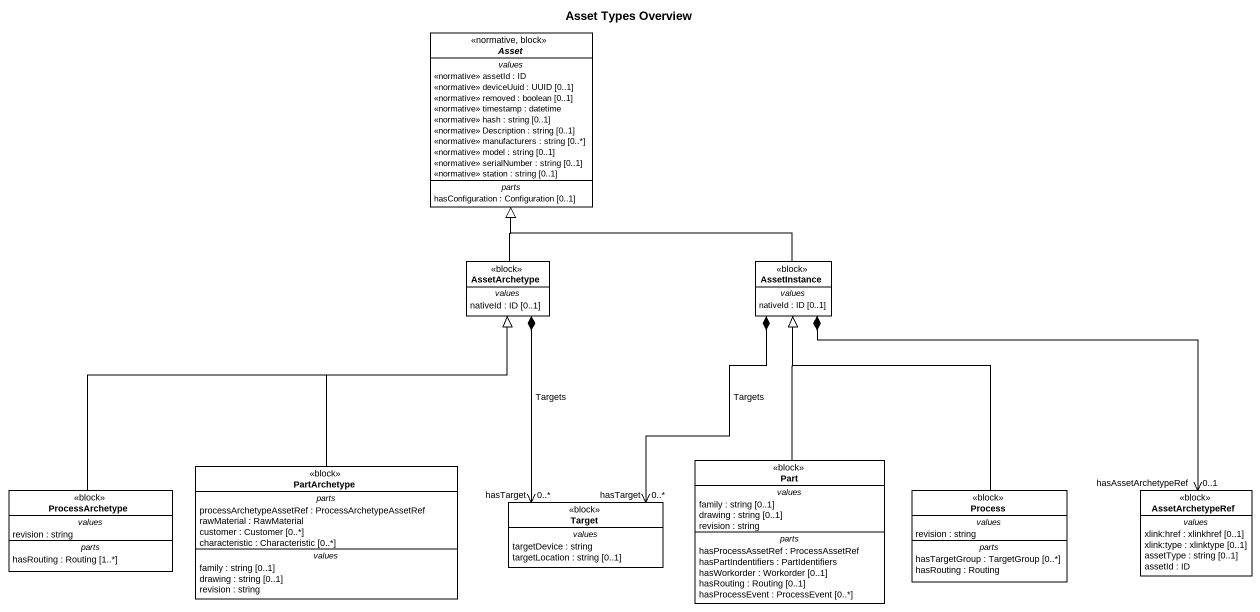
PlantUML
@startuml
title Asset Types Overview
hide circle
hide empty members
abstract class Asset <<normative, block>> {
  -- values --
  <<normative>> assetId : ID
  <<normative>> deviceUuid : UUID [0..1]
  <<normative>> removed : boolean [0..1]
  <<normative>> timestamp : datetime
  <<normative>> hash : string [0..1]
  <<normative>> Description : string [0..1]
  <<normative>> manufacturers : string [0..*]
  <<normative>> model : string [0..1]
  <<normative>> serialNumber : string [0..1]
  <<normative>> station : string [0..1]
  -- parts --
  hasConfiguration : Configuration [0..1]
}
class AssetArchetype <<block>> {
  -- values --
  nativeId : ID [0..1]
}
class AssetInstance <<block>> {
  -- values --
  nativeId : ID [0..1]
}
class PartArchetype <<block>> {
  -- parts --
  processArchetypeAssetRef : ProcessArchetypeAssetRef
  rawMaterial : RawMaterial
  customer : Customer [0..*]
  characteristic : Characteristic [0..*]
  -- values --
  family : string [0..1]
  drawing : string [0..1]
  revision : string
}
class Part <<block>> {
  -- values --
  family : string [0..1]
  drawing : string [0..1]
  revision : string
  -- parts --
  hasProcessAssetRef : ProcessAssetRef
  hasPartIndentifiers : PartIdentifiers
  hasWorkorder : Workorder [0..1]
  hasRouting : Routing [0..1]
  hasProcessEvent : ProcessEvent [0..*]
}
class ProcessArchetype <<block>> {
  -- values --
  revision : string
  -- parts --
  hasRouting : Routing [1..*]
}
class Target <<block>> {
  -- values --
  targetDevice : string
  targetLocation : string [0..1]
}
class "Process" as Process_ <<block>> {
  -- values --
  revision : string
  -- parts --
  hasTargetGroup : TargetGroup [0..*]
  hasRouting : Routing
}
class AssetArchetypeRef <<block>> {
  -- values --
  xlink:href : xlinkhref [0..1]
  xlink:type : xlinktype [0..1]
  assetType : string [0..1]
  assetId : ID
}
AssetArchetype -up-|> Asset
AssetArchetype *--> "hasTarget\n0..*" Target : Targets
AssetInstance -left-|> Asset
AssetInstance *--> "hasTarget\n0..*" Target : Targets
AssetInstance *--> "hasAssetArchetypeRef\n0..1" AssetArchetypeRef
PartArchetype -up-|> AssetArchetype
Part -up-|> AssetInstance
ProcessArchetype -right-|> AssetArchetype
Process_ -up-|> AssetInstance
@enduml
